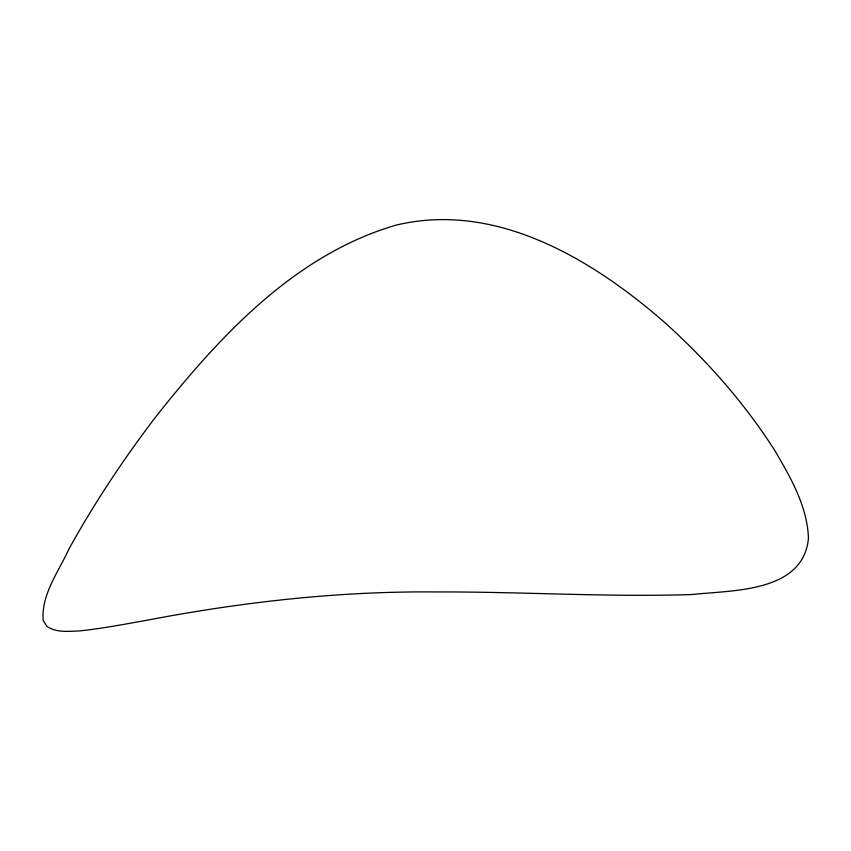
<?xml version="1.0" encoding="UTF-8"?>
<svg xmlns="http://www.w3.org/2000/svg" width="851" height="851" viewBox="0 0 851 851"><rect width="100%" height="100%" fill="white"/><g stroke="black" fill="none" stroke-linecap="round" stroke-linejoin="round"><path stroke-width="1.28" d="M808.45 538.428C803.099 592.956 731.669 590.115 691.512 594.562C606.465 597.264 521.429 591.647 436.361 591.945C339.389 591.019 242.716 601.944 147.553 620.124C124.959 624.145 102.386 628.506 79.547 630.91C68.633 631.314 56.613 632.878 47.007 626.485L43.188 620.539C41.05 594.445 58.655 571.702 68.952 548.991C94.195 503.281 123.193 459.721 154.754 418.139C218.558 337.485 293.542 255.438 395.29 225.334C495.952 200.666 593.275 259.736 666.088 323.742C707.968 361.643 745.657 404.406 775.846 452.221C791.249 478.773 807.439 506.951 808.45 538.428"/></g></svg>
